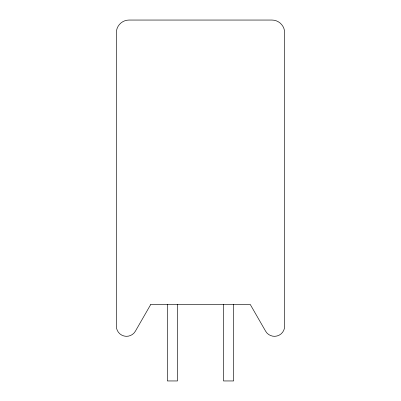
<?xml version="1.0" encoding="UTF-8"?>
<svg xmlns="http://www.w3.org/2000/svg" width="401" height="401" viewBox="0 0 401 401"><rect width="100%" height="100%" fill="white"/><g stroke="black" fill="none" stroke-linecap="round" stroke-linejoin="round"><path stroke-width="0.6" d="M233.658 304.434L233.658 380.95L223.457 380.95L223.457 304.434M177.543 304.434L177.543 380.95L167.342 380.95L167.342 304.434M150.766 304.434L135.368 331.216A10.2 10.2 0 0 1 116.33 326.113L116.33 32.802A12.752 12.752 0 0 1 129.087 20.05L271.913 20.05A12.752 12.752 0 0 1 284.67 32.802L284.67 326.113A10.2 10.2 0 0 1 265.632 331.216L250.234 304.434L150.766 304.434"/></g></svg>
